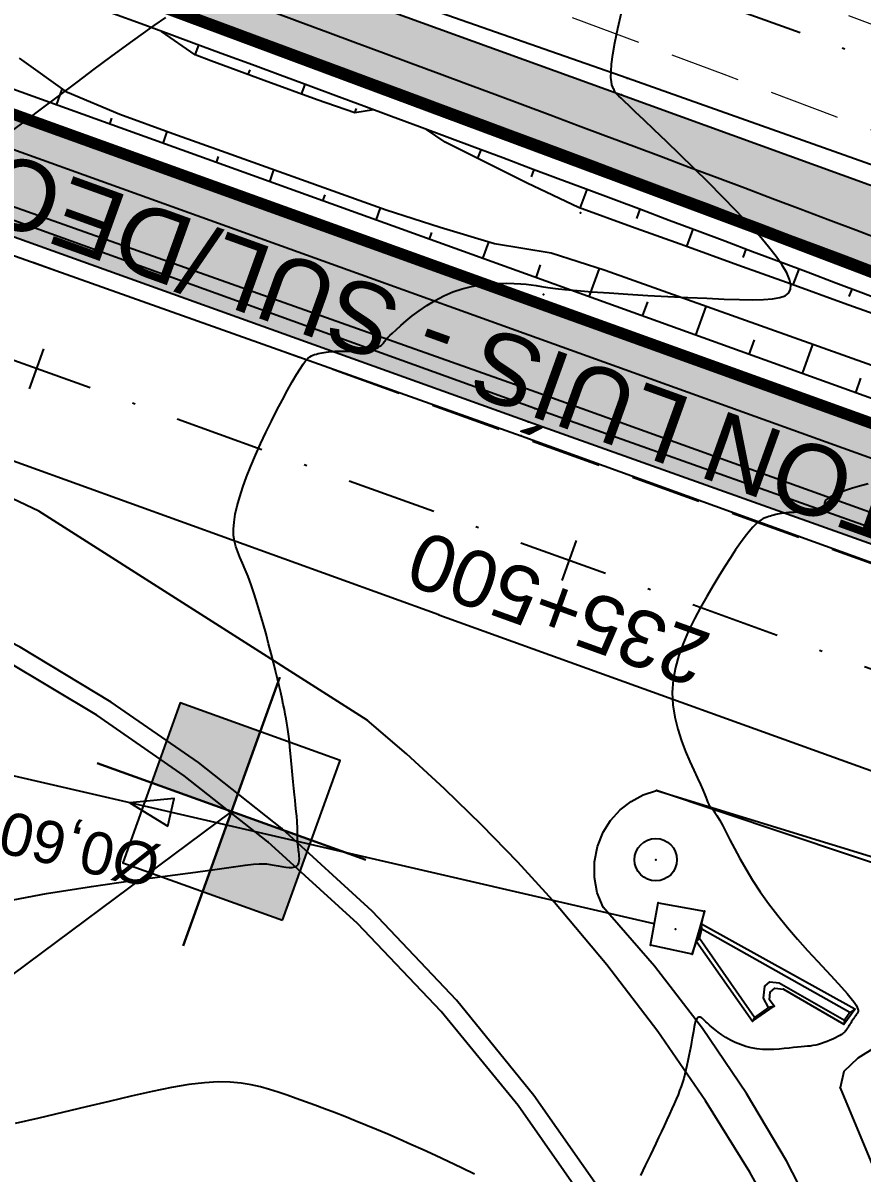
# Model space of a CAD drawing. Header units: metres. Extents: x 820373 to 834957, y 7564678 to 7566875.
# Drawn here: x 821342.23 to 821371.86, y 7564938.42 to 7564979.03 of the extents above; entities that cross this region are included whole.
import ezdxf
from ezdxf.enums import TextEntityAlignment as Align

# ---------------------------------------------------------------- set-up
doc = ezdxf.new("R2010")
doc.units = ezdxf.units.M
for name, pattern in [('XREF_GEO$0$DASHDOT', [25.4, 12.7, -6.35, 0, -6.35]), ('XREF_GEO$0$DASHED2', [0.375, 0.25, -0.125]), ('XREF_GEO$0$DGNStyle3', [83.551646, 59.679747, -23.871899])]:
    doc.linetypes.add(name, pattern=pattern)
for name, color, linetype in [('XREF_GEO$0$F-HZ-ACOSTAMENTO', 73, 'Continuous'), ('XREF_GEO$0$F-HZ-BARREIRA', 107, 'Continuous'), ('XREF_GEO$0$F-HZ-BORDO', 165, 'Continuous'), ('XREF_GEO$0$F-HZ-EIXO', 42, 'XREF_GEO$0$DASHDOT'), ('XREF_GEO$0$F-HZ-ESTACA', 73, 'Continuous'), ('XREF_GEO$0$F-HZ-NOMES', 134, 'Continuous'), ('XREF_GEO$0$F-HZ-OFFSET', 11, 'Continuous'), ('XREF_GEO$0$F-HZ-OFFSET-ATERRO', 42, 'Continuous'), ('XREF_GEO$0$F-HZ-OFFSET-CORTE', 11, 'Continuous'), ('XREF_PAV$0$P-TH01_FXAD_227.95_237.15_C_PAV.TIPO-V', 214, 'Continuous'), ('XREF_PAV$0$P-TH01_FXAD_230.75_240.70_D_PAV.TIPO-V', 214, 'Continuous'), ('XREF_SON$0$P-ST_PROGRAMADA', 176, 'Continuous'), ('XREF_TOP$0$T-HD-VALETA_SARJETA', 132, 'Continuous'), ('XREF_TOP$0$T-HG-PÉ', 23, 'Continuous'), ('XREF_TOP$0$T-HM-COTA', 252, 'Continuous'), ('XREF_TOP$0$T-HM-CURVA_INTERMEDIÁRIA', 252, 'Continuous'), ('XREF_TOP$0$T-HM-CURVA_MESTRA', 23, 'Continuous'), ('XREF_TOP$0$T-IU-CAIXA', 23, 'Continuous'), ('XREF_TOP$0$T-IU-TUBO', 23, 'Continuous'), ('XREF_TOP$0$T-OA-DEFENSA', 31, 'Continuous'), ('XREF_TOP$0$T-SI-FAIXA', 23, 'Continuous'), ('XREF_TOP$0$T-SI-PLACA', 252, 'Continuous'), ('XREF_TOP$0$T-SV-RUA_PAVIMENTADA', 23, 'Continuous')]:
    doc.layers.add(name, color=color, linetype=linetype)
doc.layers.add('XREF_GEO$0$F-HZ-ARRED-VALETA', color=11, linetype='Continuous', lineweight=0)
doc.layers.add('XREF_GEO$0$F-HZ-FAIXA', color=11, linetype='XREF_GEO$0$DGNStyle3', lineweight=0)
doc.styles.add('XREF_GEO$0$ARIAL', font='arial.ttf')
doc.styles.add('XREF_SON$0$ARIAL-1', font='arial.ttf')
doc.styles.add('XREF_TOP$0$ROMANS', font='arial.ttf', dxfattribs={"height": 1.5})

# ---------------------------------------------------------------- blocks, each defined once
blk = doc.blocks.new('XREF_TOP$0$PONTO')
at = {"layer": 'XREF_TOP$0$T-HM-COTA'}
blk.add_point((0, 0), dxfattribs=at)
blk = doc.blocks.new('XREF_TOP$0$PLACA 01')
blk.add_circle((0, 0), 0.75)
at = {"style": 'XREF_TOP$0$ROMANS'}
blk.add_attdef('PL', text='', height=1.5, dxfattribs=at).set_placement((1.5, 0), align=Align.MIDDLE_LEFT)
blk = doc.blocks.new('XREF_TOP$0$TUBULAÇÃO')
blk.add_lwpolyline([(-0.5, 0), (0.5, 0), (0, 1.5)], close=True)
at = {"style": 'XREF_TOP$0$ROMANS'}
blk.add_attdef('T', text='', height=1.5, rotation=90, dxfattribs=at).set_placement((-2, 0), align=Align.MIDDLE_LEFT)
blk = doc.blocks.new('XREF_TOP')
at = {"layer": 'XREF_TOP$0$T-OA-DEFENSA', "transparency": 33554610}
h = blk.add_hatch(dxfattribs=at)
h.set_pattern_fill('AR-CONC', color=256, scale=0.25)
h.set_pattern_definition([(50, (0, 0), (1.7931504565, -0.15688033746), [0.1875, -2.0625]), (355, (0, 0), (-0.34687833403, 1.88048033425), [0.15, -1.65]), (100.45144446, (0.1494, -0.013), (1.4462721168, 1.72359997742), [0.15935048, -1.75285528]), (46.1842, (0, 0.5), (2.6681033267, -0.413798202), [0.28125, -3.09375]), (96.63563549, (0.2223, 0.4655), (2.3366548642, 2.4352965019), [0.239025855, -2.6292844]), (351.18416399, (0, 0.5), (2.3366548626, 2.4352965007), [0.225, -2.4750000025]), (21, (0.25, 0.375), (1.4922676303, -1.00654722666), [0.1875, -2.0625]), (326, (0.25, 0.375), (0.6082883298, 1.8128751126), [0.15, -1.65]), (71.45144474, (0.3744, 0.2911), (2.10055594182, 0.806327882), [0.159350475, -1.75285528]), (37.5, (0, 0), (0.030399638293, 0.83223463458), [0, -1.63, 0, -1.675, 0, -1.65625]), (7.5, (0, 0), (0.65767384361, 0.98602927971), [0, -0.955, 0, -1.5925, 0, -0.63125]), (327.5, (-0.5575, 0), (1.33455609043, -0.056387179336), [0, -0.625, 0, -1.95, 0, -2.5875]), (317.5, (-0.8075, 0), (1.45796542336, 0.25026245583), [0, -0.8125, 0, -1.295, 0, -1.8375])])
h.paths.add_polyline_path([(821172.574, 7565033.444), (821172.429, 7565033.04), (821190.536, 7565026.586), (821208.404, 7565020.208), (821226.574, 7565013.634), (821246.931, 7565006.231), (821265.304, 7564999.639), (821282.189, 7564993.678), (821304.076, 7564985.676), (821321.881, 7564979.311), (821341.651, 7564972.154), (821360.312, 7564965.422), (821378.22, 7564959.057), (821396.629, 7564952.39), (821418.184, 7564944.679), (821437.102, 7564937.89), (821455.234, 7564931.345), (821474.165, 7564924.527), (821491.7, 7564918.232), (821509.747, 7564911.684), (821528.163, 7564905.101), (821548.58, 7564897.727), (821566.649, 7564891.261), (821584.234, 7564884.946), (821607.538, 7564876.54), (821625.681, 7564869.957), (821643.393, 7564863.626), (821662.119, 7564856.809), (821680.072, 7564850.545), (821701.679, 7564842.692), (821720.022, 7564836.174), (821738.15, 7564829.562), (821756.034, 7564823.201), (821773.408, 7564816.895), (821796.267, 7564808.374), (821809.665, 7564803.38), (821809.93, 7564803.685), (821795.731, 7564808.991), (821773.86, 7564817.146), (821755.213, 7564823.876), (821737.897, 7564830.132), (821718.44, 7564837.056), (821701.072, 7564843.311), (821678.007, 7564851.629), (821661.079, 7564857.674), (821641.585, 7564864.709), (821624.397, 7564870.958), (821606.792, 7564877.336), (821584.88, 7564885.176), (821565.558, 7564892.111), (821548.772, 7564898.134), (821529.124, 7564905.299), (821509.708, 7564912.285), (821489.689, 7564919.488), (821471.871, 7564925.977), (821453.576, 7564932.462), (821436.443, 7564938.613), (821417.687, 7564945.326), (821394.707, 7564953.597), (821377.621, 7564959.792), (821359.587, 7564966.28), (821340.149, 7564973.165), (821322.365, 7564979.56), (821301.966, 7564986.976), (821282.242, 7564994.094), (821263.992, 7565000.725), (821245.445, 7565007.414), (821226.056, 7565014.586), (821208.678, 7565020.567), (821189.899, 7565027.261)])
at = {"layer": 'XREF_TOP$0$T-HD-VALETA_SARJETA'}
for points in [[(821366.017, 7564946.589, 825.664), (821366.121, 7564946.702, 825.423), (821366.208, 7564947.024, 825.415), (821366.2, 7564947.205, 825.578)], [(821368.759, 7564944.305, 825.796), (821368.56, 7564944.261, 825.679), (821368.066, 7564943.912, 825.654), (821367.995, 7564943.782, 825.871)], [(821371.61, 7564944.204, 825.975), (821371.433, 7564944.089, 825.746), (821371.251, 7564943.81, 825.744), (821371.219, 7564943.668, 825.966)]]:
    blk.add_polyline3d(points, close=True, dxfattribs=at)
for points in [[(821371.61, 7564944.204, 825.975), (821366.2, 7564947.205, 825.578)], [(821371.433, 7564944.089, 825.746), (821366.208, 7564947.024, 825.415)], [(821366.017, 7564946.589, 825.664), (821367.995, 7564943.782, 825.871)], [(821368.066, 7564943.912, 825.654), (821366.121, 7564946.702, 825.423)], [(821368.56, 7564944.261, 825.679), (821368.379, 7564944.59, 825.633), (821368.432, 7564945.011, 825.586), (821368.605, 7564945.171, 825.599), (821368.939, 7564945.127, 825.611), (821371.251, 7564943.81, 825.744)], [(821368.759, 7564944.305, 825.796), (821368.594, 7564944.536, 825.803), (821368.621, 7564944.8, 825.809), (821368.782, 7564944.947, 825.822), (821369.091, 7564944.903, 825.834), (821371.219, 7564943.668, 825.966)]]:
    blk.add_polyline3d(points, dxfattribs=at)
at = {"layer": 'XREF_TOP$0$T-HG-PÉ'}
blk.add_polyline3d([(821426.467, 7564922.875, 829.797), (821408.03, 7564928.54, 828.483), (821389.84, 7564937.083, 827.458), (821385.714, 7564938.139, 827.227), (821383.719, 7564938.065, 827.111), (821381.679, 7564938.393, 826.996), (821373.073, 7564942.823, 826.26), (821372.342, 7564942.86, 826.215), (821371.716, 7564942.477, 826.171), (821371.223, 7564942.004, 826.127), (821371.096, 7564941.42, 826.082), (821373.617, 7564935.374, 826.355), (821375.086, 7564928.769, 826.451), (821377.181, 7564920.105, 827.012), (821377.015, 7564916.325, 827.09), (821375.972, 7564912.611, 827.168), (821373.475, 7564905.16, 827.597)], dxfattribs=at)
at = {"layer": 'XREF_TOP$0$T-HM-CURVA_INTERMEDIÁRIA', "flags": 128}
for points in [[(821372.078, 7564962.754), (821371.781, 7564962.675), (821371.53, 7564962.602), (821371.32, 7564962.533), (821371.146, 7564962.471), (821371.004, 7564962.413), (821370.887, 7564962.362), (821370.793, 7564962.317), (821370.717, 7564962.276), (821370.658, 7564962.24), (821370.614, 7564962.207), (821370.582, 7564962.176), (821370.561, 7564962.146), (821370.548, 7564962.115), (821370.541, 7564962.083), (821370.538, 7564962.049), (821370.536, 7564962.014), (821370.535, 7564961.979), (821370.531, 7564961.943), (821370.523, 7564961.909), (821370.51, 7564961.878), (821370.488, 7564961.849), (821370.456, 7564961.825), (821370.413, 7564961.805), (821370.359, 7564961.79), (821370.295, 7564961.778), (821370.223, 7564961.77), (821370.143, 7564961.764), (821370.057, 7564961.761), (821369.966, 7564961.758), (821369.87, 7564961.757), (821369.772, 7564961.756), (821369.672, 7564961.754), (821369.571, 7564961.753), (821369.471, 7564961.75), (821369.373, 7564961.746), (821369.278, 7564961.741), (821369.187, 7564961.734), (821369.101, 7564961.725), (821369.022, 7564961.714), (821368.949, 7564961.7), (821368.88, 7564961.685), (821368.816, 7564961.669), (821368.753, 7564961.651), (821368.693, 7564961.633), (821368.633, 7564961.616), (821368.574, 7564961.598), (821368.512, 7564961.581), (821368.448, 7564961.559), (821368.378, 7564961.529), (821368.3, 7564961.485), (821368.214, 7564961.422), (821368.116, 7564961.336), (821368.004, 7564961.222), (821367.877, 7564961.075), (821367.733, 7564960.891), (821367.574, 7564960.672), (821367.4, 7564960.421), (821367.214, 7564960.14), (821367.018, 7564959.832), (821366.812, 7564959.5), (821366.6, 7564959.147), (821366.382, 7564958.774), (821366.161, 7564958.385), (821365.945, 7564957.983), (821365.74, 7564957.568), (821365.554, 7564957.144), (821365.395, 7564956.711), (821365.271, 7564956.274), (821365.189, 7564955.832), (821365.157, 7564955.389), (821365.179, 7564954.948), (821365.249, 7564954.513), (821365.354, 7564954.09), (821365.485, 7564953.685), (821365.632, 7564953.305), (821365.782, 7564952.954), (821365.927, 7564952.639), (821366.055, 7564952.366), (821366.158, 7564952.139), (821366.238, 7564951.954), (821366.299, 7564951.805), (821366.344, 7564951.688), (821366.378, 7564951.598), (821366.405, 7564951.528), (821366.428, 7564951.474), (821366.451, 7564951.43), (821366.479, 7564951.392), (821366.513, 7564951.351), (821366.554, 7564951.302), (821366.605, 7564951.238), (821366.667, 7564951.153), (821366.742, 7564951.04), (821366.831, 7564950.892), (821366.936, 7564950.702), (821367.059, 7564950.467), (821367.201, 7564950.188), (821367.365, 7564949.873), (821367.551, 7564949.526), (821367.762, 7564949.153), (821368, 7564948.759), (821368.265, 7564948.349), (821368.56, 7564947.93), (821368.885, 7564947.506), (821369.231, 7564947.084), (821369.587, 7564946.671), (821369.942, 7564946.274), (821370.286, 7564945.9), (821370.607, 7564945.554), (821370.896, 7564945.245), (821371.141, 7564944.978), (821371.335, 7564944.758), (821371.481, 7564944.583), (821371.585, 7564944.445), (821371.656, 7564944.341), (821371.698, 7564944.264), (821371.72, 7564944.208), (821371.727, 7564944.17), (821371.727, 7564944.142), (821371.724, 7564944.12), (821371.72, 7564944.102), (821371.713, 7564944.087), (821371.705, 7564944.071), (821371.694, 7564944.055), (821371.68, 7564944.036), (821371.663, 7564944.013), (821371.642, 7564943.984), (821371.617, 7564943.947), (821371.589, 7564943.905), (821371.559, 7564943.859), (821371.528, 7564943.81), (821371.497, 7564943.761), (821371.466, 7564943.713), (821371.438, 7564943.668), (821371.412, 7564943.628), (821371.39, 7564943.594), (821371.371, 7564943.566), (821371.355, 7564943.542), (821371.341, 7564943.522), (821371.329, 7564943.505), (821371.318, 7564943.489), (821371.308, 7564943.475), (821371.299, 7564943.46), (821371.289, 7564943.444), (821371.277, 7564943.427), (821371.262, 7564943.408), (821371.242, 7564943.387), (821371.215, 7564943.363), (821371.179, 7564943.336), (821371.134, 7564943.305), (821371.076, 7564943.271), (821371.006, 7564943.232), (821370.925, 7564943.191), (821370.834, 7564943.148), (821370.737, 7564943.105), (821370.635, 7564943.063), (821370.532, 7564943.023), (821370.428, 7564942.988), (821370.326, 7564942.958), (821370.228, 7564942.934), (821370.132, 7564942.915), (821370.035, 7564942.901), (821369.934, 7564942.89), (821369.828, 7564942.88), (821369.712, 7564942.87), (821369.586, 7564942.858), (821369.445, 7564942.845), (821369.288, 7564942.828), (821369.118, 7564942.81), (821368.936, 7564942.794), (821368.745, 7564942.782), (821368.549, 7564942.777), (821368.349, 7564942.782), (821368.148, 7564942.8), (821367.95, 7564942.833), (821367.756, 7564942.884), (821367.568, 7564942.95), (821367.388, 7564943.027), (821367.218, 7564943.113), (821367.058, 7564943.204), (821366.912, 7564943.298), (821366.779, 7564943.391), (821366.662, 7564943.48), (821366.561, 7564943.561), (821366.476, 7564943.636), (821366.405, 7564943.702), (821366.345, 7564943.76), (821366.294, 7564943.81), (821366.252, 7564943.85), (821366.216, 7564943.882), (821366.183, 7564943.905), (821366.153, 7564943.918), (821366.125, 7564943.922), (821366.1, 7564943.918), (821366.076, 7564943.908), (821366.054, 7564943.891), (821366.035, 7564943.869), (821366.017, 7564943.842), (821366.001, 7564943.812), (821365.988, 7564943.778), (821365.975, 7564943.74), (821365.963, 7564943.695), (821365.951, 7564943.641), (821365.938, 7564943.577), (821365.924, 7564943.5), (821365.908, 7564943.408), (821365.889, 7564943.3), (821365.867, 7564943.173), (821365.841, 7564943.032), (821365.813, 7564942.878), (821365.783, 7564942.717), (821365.751, 7564942.55), (821365.716, 7564942.382), (821365.68, 7564942.217), (821365.643, 7564942.057), (821365.605, 7564941.904), (821365.565, 7564941.759), (821365.522, 7564941.616), (821365.475, 7564941.475), (821365.423, 7564941.331), (821365.366, 7564941.182), (821365.302, 7564941.026), (821365.231, 7564940.859), (821365.152, 7564940.68), (821365.065, 7564940.49), (821364.973, 7564940.292), (821364.877, 7564940.087), (821364.778, 7564939.879), (821364.679, 7564939.67), (821364.58, 7564939.462), (821364.482, 7564939.258), (821364.388, 7564939.059), (821364.298, 7564938.867), (821364.21, 7564938.681), (821364.125, 7564938.501), (821364.043, 7564938.328)], [(821358.18, 7564938.379), (821357.712, 7564938.603), (821357.25, 7564938.822), (821356.799, 7564939.032), (821356.36, 7564939.233), (821355.933, 7564939.424), (821355.518, 7564939.608), (821355.113, 7564939.783), (821354.719, 7564939.95), (821354.334, 7564940.11), (821353.958, 7564940.263), (821353.592, 7564940.409), (821353.233, 7564940.549), (821352.883, 7564940.683), (821352.54, 7564940.81), (821352.205, 7564940.932), (821351.877, 7564941.048), (821351.556, 7564941.16), (821351.241, 7564941.266), (821350.931, 7564941.366), (821350.617, 7564941.457), (821350.289, 7564941.534), (821349.938, 7564941.591), (821349.552, 7564941.626), (821349.121, 7564941.632), (821348.637, 7564941.605), (821348.088, 7564941.541), (821347.469, 7564941.437), (821346.786, 7564941.298), (821346.049, 7564941.132), (821345.271, 7564940.946), (821344.461, 7564940.75), (821343.63, 7564940.549), (821342.789, 7564940.351), (821341.948, 7564940.165)], [(821341.826, 7564975.212), (821342.354, 7564975.604), (821342.925, 7564976.033), (821343.525, 7564976.485), (821344.137, 7564976.946), (821344.746, 7564977.403), (821345.337, 7564977.843), (821345.894, 7564978.252), (821346.404, 7564978.618), (821346.864, 7564978.944), (821347.274, 7564979.233)]]:
    blk.add_lwpolyline(points, dxfattribs=at)
at = {"layer": 'XREF_TOP$0$T-HM-CURVA_MESTRA', "flags": 128}
blk.add_lwpolyline([(821341.381, 7564947.974), (821343.064, 7564948.283), (821344.653, 7564948.538), (821346.094, 7564948.745), (821347.33, 7564948.912), (821348.321, 7564949.046), (821349.086, 7564949.151), (821349.659, 7564949.23), (821350.074, 7564949.285), (821350.365, 7564949.32), (821350.565, 7564949.338), (821350.71, 7564949.34), (821350.833, 7564949.331), (821350.962, 7564949.312), (821351.098, 7564949.288), (821351.238, 7564949.263), (821351.376, 7564949.238), (821351.509, 7564949.219), (821351.631, 7564949.208), (821351.739, 7564949.21), (821351.829, 7564949.227), (821351.896, 7564949.262), (821351.943, 7564949.313), (821351.972, 7564949.375), (821351.988, 7564949.446), (821351.993, 7564949.522), (821351.989, 7564949.6), (821351.981, 7564949.675), (821351.971, 7564949.745), (821351.963, 7564949.806), (821351.955, 7564949.86), (821351.948, 7564949.91), (821351.943, 7564949.958), (821351.939, 7564950.006), (821351.935, 7564950.056), (821351.932, 7564950.112), (821351.93, 7564950.174), (821351.928, 7564950.246), (821351.926, 7564950.325), (821351.925, 7564950.408), (821351.924, 7564950.495), (821351.922, 7564950.582), (821351.92, 7564950.668), (821351.918, 7564950.749), (821351.914, 7564950.824), (821351.91, 7564950.892), (821351.904, 7564950.957), (821351.898, 7564951.024), (821351.889, 7564951.099), (821351.879, 7564951.186), (821351.867, 7564951.293), (821351.853, 7564951.422), (821351.837, 7564951.582), (821351.818, 7564951.773), (821351.797, 7564951.992), (821351.775, 7564952.23), (821351.752, 7564952.48), (821351.728, 7564952.736), (821351.705, 7564952.988), (821351.681, 7564953.23), (821351.659, 7564953.454), (821351.638, 7564953.655), (821351.617, 7564953.835), (821351.596, 7564954.001), (821351.574, 7564954.157), (821351.551, 7564954.308), (821351.525, 7564954.46), (821351.495, 7564954.617), (821351.462, 7564954.785), (821351.424, 7564954.968), (821351.38, 7564955.167), (821351.331, 7564955.384), (821351.277, 7564955.62), (821351.216, 7564955.875), (821351.149, 7564956.149), (821351.075, 7564956.445), (821350.994, 7564956.763), (821350.906, 7564957.102), (821350.813, 7564957.457), (821350.714, 7564957.819), (821350.611, 7564958.181), (821350.506, 7564958.536), (821350.399, 7564958.876), (821350.292, 7564959.194), (821350.186, 7564959.482), (821350.082, 7564959.735), (821349.983, 7564959.96), (821349.893, 7564960.163), (821349.813, 7564960.354), (821349.747, 7564960.54), (821349.698, 7564960.73), (821349.669, 7564960.932), (821349.663, 7564961.155), (821349.683, 7564961.404), (821349.727, 7564961.68), (821349.795, 7564961.979), (821349.884, 7564962.302), (821349.994, 7564962.644), (821350.124, 7564963.004), (821350.272, 7564963.38), (821350.436, 7564963.769), (821350.616, 7564964.169), (821350.806, 7564964.573), (821351.002, 7564964.972), (821351.198, 7564965.358), (821351.39, 7564965.724), (821351.572, 7564966.061), (821351.741, 7564966.361), (821351.891, 7564966.617), (821352.017, 7564966.822), (821352.124, 7564966.98), (821352.213, 7564967.099), (821352.289, 7564967.184), (821352.355, 7564967.243), (821352.415, 7564967.282), (821352.472, 7564967.307), (821352.53, 7564967.325), (821352.591, 7564967.342), (821352.656, 7564967.358), (821352.724, 7564967.373), (821352.795, 7564967.388), (821352.868, 7564967.4), (821352.943, 7564967.412), (821353.018, 7564967.422), (821353.094, 7564967.429), (821353.17, 7564967.435), (821353.247, 7564967.439), (821353.325, 7564967.441), (821353.405, 7564967.443), (821353.488, 7564967.443), (821353.575, 7564967.443), (821353.666, 7564967.443), (821353.763, 7564967.442), (821353.865, 7564967.443), (821353.971, 7564967.444), (821354.079, 7564967.447), (821354.188, 7564967.451), (821354.294, 7564967.459), (821354.396, 7564967.47), (821354.491, 7564967.484), (821354.579, 7564967.503), (821354.657, 7564967.526), (821354.725, 7564967.553), (821354.785, 7564967.583), (821354.836, 7564967.615), (821354.879, 7564967.647), (821354.916, 7564967.68), (821354.946, 7564967.711), (821354.97, 7564967.74), (821354.99, 7564967.767), (821355.009, 7564967.794), (821355.034, 7564967.827), (821355.069, 7564967.868), (821355.119, 7564967.922), (821355.189, 7564967.993), (821355.284, 7564968.084), (821355.409, 7564968.201), (821355.569, 7564968.344), (821355.76, 7564968.509), (821355.98, 7564968.688), (821356.227, 7564968.873), (821356.496, 7564969.058), (821356.785, 7564969.234), (821357.09, 7564969.395), (821357.409, 7564969.533), (821357.737, 7564969.642), (821358.07, 7564969.723), (821358.4, 7564969.781), (821358.723, 7564969.818), (821359.031, 7564969.838), (821359.32, 7564969.843), (821359.582, 7564969.838), (821359.811, 7564969.824), (821360.006, 7564969.806), (821360.181, 7564969.784), (821360.353, 7564969.758), (821360.54, 7564969.729), (821360.761, 7564969.696), (821361.032, 7564969.661), (821361.372, 7564969.623), (821361.799, 7564969.583), (821362.324, 7564969.541), (821362.931, 7564969.498), (821363.596, 7564969.456), (821364.297, 7564969.414), (821365.01, 7564969.376), (821365.714, 7564969.34), (821366.384, 7564969.31), (821366.998, 7564969.285), (821367.537, 7564969.268), (821368, 7564969.26), (821368.389, 7564969.267), (821368.708, 7564969.29), (821368.96, 7564969.334), (821369.147, 7564969.402), (821369.273, 7564969.497), (821369.34, 7564969.623), (821369.351, 7564969.783), (821369.307, 7564969.979), (821369.206, 7564970.21), (821369.049, 7564970.478), (821368.836, 7564970.784), (821368.566, 7564971.129), (821368.239, 7564971.514), (821367.856, 7564971.939), (821367.417, 7564972.404), (821366.939, 7564972.895), (821366.436, 7564973.4), (821365.927, 7564973.903), (821365.428, 7564974.389), (821364.956, 7564974.845), (821364.528, 7564975.256), (821364.16, 7564975.608), (821363.865, 7564975.889), (821363.639, 7564976.105), (821363.47, 7564976.266), (821363.352, 7564976.379), (821363.273, 7564976.454), (821363.225, 7564976.5), (821363.199, 7564976.525), (821363.185, 7564976.539), (821363.174, 7564976.549), (821363.167, 7564976.557), (821363.161, 7564976.563), (821363.157, 7564976.567), (821363.155, 7564976.57), (821363.153, 7564976.573), (821363.152, 7564976.574), (821363.152, 7564976.575), (821363.151, 7564976.577), (821363.149, 7564976.58), (821363.147, 7564976.585), (821363.141, 7564976.596), (821363.133, 7564976.612), (821363.122, 7564976.636), (821363.106, 7564976.669), (821363.085, 7564976.712), (821363.059, 7564976.769), (821363.033, 7564976.848), (821363.01, 7564976.959), (821362.997, 7564977.111), (821362.998, 7564977.315), (821363.019, 7564977.58), (821363.063, 7564977.916), (821363.137, 7564978.334), (821363.242, 7564978.836), (821363.374, 7564979.406)], dxfattribs=at)
at = {"layer": 'XREF_TOP$0$T-IU-CAIXA'}
blk.add_polyline3d([(821365.862, 7564946.149, 825.907), (821364.398, 7564946.465, 825.948), (821364.659, 7564947.962, 825.94), (821366.295, 7564947.66, 825.843)], close=True, dxfattribs=at)
for points in [[(821366.2, 7564947.205, 825.578), (821366.295, 7564947.66, 825.843)], [(821365.862, 7564946.149, 825.907), (821366.017, 7564946.589, 825.664)]]:
    blk.add_polyline3d(points, dxfattribs=at)
at = {"layer": 'XREF_TOP$0$T-IU-TUBO', "elevation": 825.944}
blk.add_lwpolyline([(821364.528, 7564947.213), (821330.395, 7564955.098)], dxfattribs=at)
at = {"layer": 'XREF_TOP$0$T-OA-DEFENSA', "ltscale": 22}
for points in [[(821172.574, 7565033.444, 814.515), (821189.899, 7565027.261, 814.889), (821208.678, 7565020.567, 815.783), (821226.056, 7565014.586, 816.584), (821245.445, 7565007.414, 817.889), (821263.992, 7565000.725, 819.115), (821282.242, 7564994.094, 820.143), (821301.966, 7564986.976, 821.385), (821322.365, 7564979.56, 822.851), (821340.149, 7564973.165, 824.098), (821359.587, 7564966.28, 825.276), (821377.621, 7564959.792, 826.455), (821394.707, 7564953.597, 827.569), (821417.687, 7564945.326, 829.026), (821436.443, 7564938.613, 830.305), (821453.576, 7564932.462, 831.362), (821471.871, 7564925.977, 832.557), (821489.689, 7564919.488, 833.721), (821509.708, 7564912.285, 834.968), (821529.124, 7564905.299, 836.286), (821548.772, 7564898.134, 837.308), (821565.558, 7564892.111, 838.292), (821584.88, 7564885.176, 839.396)], [(821607.538, 7564876.54, 840.619), (821584.234, 7564884.946, 839.373), (821566.649, 7564891.261, 838.352), (821548.58, 7564897.727, 837.289), (821528.163, 7564905.101, 836.226), (821509.747, 7564911.684, 835.021), (821491.7, 7564918.232, 833.872), (821474.165, 7564924.527, 832.691), (821455.234, 7564931.345, 831.509), (821437.102, 7564937.89, 830.37), (821418.184, 7564944.679, 829.124), (821396.629, 7564952.39, 827.729), (821378.22, 7564959.057, 826.484), (821360.312, 7564965.422, 825.349), (821341.651, 7564972.154, 824.191), (821321.881, 7564979.311, 822.901), (821304.076, 7564985.676, 821.656), (821282.189, 7564993.678, 820.209), (821265.304, 7564999.639, 819.077), (821246.931, 7565006.231, 817.844), (821226.574, 7565013.634, 816.56), (821208.404, 7565020.208, 815.655), (821190.536, 7565026.586, 814.953), (821172.429, 7565033.04, 814.416)]]:
    blk.add_polyline3d(points, dxfattribs=at)
at = {"layer": 'XREF_TOP$0$T-SI-FAIXA'}
for points in [[(821588.019, 7564896.526, 838.829), (821569.973, 7564902.998, 837.81), (821552.072, 7564909.415, 836.856), (821533.519, 7564916.088, 836.128), (821514.437, 7564922.827, 834.984), (821493.554, 7564930.411, 833.636), (821476.544, 7564936.524, 832.57), (821457.645, 7564943.304, 831.308), (821439.852, 7564949.719, 830.132), (821421.792, 7564956.182, 828.846), (821399.626, 7564964.153, 827.379), (821382.18, 7564970.476, 826.183), (821363.572, 7564977.084, 825.051), (821344.531, 7564983.752, 823.836), (821326.167, 7564990.459, 822.72), (821304.706, 7564998.109, 821.315), (821286.99, 7565004.676, 820.186), (821267.732, 7565011.534, 819.001), (821249.958, 7565018.027, 817.898), (821229.973, 7565025.225, 816.617), (821211.943, 7565031.704, 815.938), (821193.611, 7565038.35, 815.12), (821176.559, 7565044.518, 814.944)], [(821172.022, 7565031.911, 814.53), (821190.125, 7565025.402, 815.088), (821207.794, 7565019.106, 815.798), (821226.115, 7565012.596, 816.722), (821246.427, 7565005.202, 817.992), (821264.988, 7564998.495, 819.194), (821281.359, 7564992.906, 820.284), (821299.196, 7564986.461, 821.453), (821321.688, 7564978.353, 823.022), (821341.431, 7564970.981, 824.336), (821359.829, 7564964.457, 825.476), (821377.965, 7564957.897, 826.63), (821396.162, 7564951.372, 827.868), (821417.705, 7564943.599, 829.258), (821436.631, 7564936.789, 830.498), (821454.933, 7564930.177, 831.64), (821473.796, 7564923.399, 832.834), (821491.178, 7564917.152, 833.982), (821509.224, 7564910.571, 835.169), (821527.683, 7564903.953, 836.376), (821548.369, 7564896.564, 837.45), (821566.224, 7564890.124, 838.497), (821583.895, 7564883.794, 839.535)], [(821356.915, 7564958.134, 825.499), (821336.833, 7564965.379, 824.168), (821330.149, 7564967.79, 823.691), (821320.046, 7564971.402, 823.002), (821301.179, 7564978.202, 821.745), (821271.654, 7564988.509, 819.827)], [(821354.383, 7564954.415, 825.218), (821342.785, 7564961.79, 824.455), (821330.149, 7564967.79, 823.691)], [(821364.962, 7564933.879, 826.194), (821362.754, 7564937.604, 825.946), (821360.275, 7564941.156, 825.698), (821357.541, 7564944.515, 825.45), (821354.566, 7564947.662, 825.203), (821351.366, 7564950.581, 824.957), (821348.427, 7564952.911, 824.744), (821345.344, 7564955.048, 824.531), (821342.131, 7564956.983, 824.319), (821338.8, 7564958.709, 824.107), (821335.366, 7564960.217, 823.895)], [(821356.915, 7564958.134, 825.499), (821375.34, 7564951.489, 826.709), (821393.343, 7564945.028, 827.87), (821412.07, 7564938.276, 829.085), (821430.98, 7564931.49, 830.329), (821450.81, 7564924.288, 831.604), (821468.733, 7564917.895, 832.716), (821487.449, 7564911.171, 833.86), (821506.107, 7564904.41, 835.025), (821515.256, 7564901.15, 835.656), (821526.839, 7564896.925, 836.452), (821545.772, 7564890.155, 837.441), (821564.697, 7564883.325, 838.623), (821581.073, 7564877.3, 839.573)], [(821369.337, 7564935.857, 826.373), (821367.898, 7564938.449, 826.215), (821366.336, 7564940.969, 826.061), (821364.653, 7564943.411, 825.911), (821362.854, 7564945.768, 825.766), (821360.942, 7564948.037, 825.625), (821359.708, 7564949.389, 825.54), (821358.434, 7564950.704, 825.457), (821357.121, 7564951.981, 825.376), (821355.77, 7564953.219, 825.296), (821354.383, 7564954.415, 825.218)]]:
    blk.add_polyline3d(points, dxfattribs=at)
at = {"layer": 'XREF_TOP$0$T-SV-RUA_PAVIMENTADA', "ltscale": 22}
for points in [[(821176.302, 7565043.804, 814.742), (821193.345, 7565037.622, 815.117), (821211.612, 7565030.985, 815.928), (821229.565, 7565024.458, 816.758), (821249.496, 7565017.326, 817.65), (821267.645, 7565010.838, 818.978), (821286.787, 7565003.9, 820.107), (821304.889, 7564997.423, 821.311), (821326.014, 7564989.913, 822.696), (821344.074, 7564983.486, 823.774), (821363.37, 7564976.497, 825.014), (821381.915, 7564969.772, 826.16), (821399.271, 7564963.439, 827.344), (821421.515, 7564955.504, 828.798), (821439.579, 7564948.954, 830.064), (821457.399, 7564942.494, 831.285), (821476.254, 7564935.716, 832.534), (821493.198, 7564929.568, 833.58), (821514.215, 7564922.227, 834.947), (821533.171, 7564915.36, 836.095), (821551.728, 7564908.684, 836.818), (821569.565, 7564902.095, 837.73), (821587.764, 7564895.811, 838.818)], [(821366.198, 7564909.404, 826.952), (821366.801, 7564911.766, 826.884), (821367.235, 7564914.165, 826.814), (821367.499, 7564916.588, 826.742), (821367.59, 7564919.024, 826.668), (821367.509, 7564921.459, 826.591), (821367.243, 7564923.966, 826.509), (821366.795, 7564926.447, 826.425), (821366.167, 7564928.887, 826.338), (821365.361, 7564931.275, 826.249), (821364.383, 7564933.598, 826.157), (821362.183, 7564937.282, 825.902), (821359.719, 7564940.794, 825.65), (821357.003, 7564944.116, 825.4), (821354.049, 7564947.229, 825.152), (821350.874, 7564950.118, 824.907), (821347.927, 7564952.449, 824.694), (821344.835, 7564954.586, 824.483), (821341.611, 7564956.519, 824.274), (821338.27, 7564958.241, 824.067), (821334.824, 7564959.744, 823.861), (821317.902, 7564966.369, 822.812), (821301.475, 7564972.543, 821.675)], [(821370.465, 7564936.375, 826.412), (821369.195, 7564938.843, 826.289), (821367.782, 7564941.227, 826.159), (821366.228, 7564943.521, 826.021), (821364.538, 7564945.716, 825.876), (821362.718, 7564947.804, 825.723), (821362.514, 7564948.315, 825.714), (821362.411, 7564948.855, 825.71), (821362.412, 7564949.405, 825.712), (821362.517, 7564949.944, 825.719), (821362.72, 7564950.453, 825.732), (821362.986, 7564950.871, 825.749), (821363.317, 7564951.238, 825.771), (821363.706, 7564951.542, 825.798), (821364.14, 7564951.775, 825.829), (821364.608, 7564951.931, 825.863), (821373.993, 7564949.037, 826.579), (821392.356, 7564942.455, 827.841), (821410.741, 7564935.816, 828.89)]]:
    blk.add_polyline3d(points, dxfattribs=at)
at = {"layer": 'XREF_TOP$0$T-SV-RUA_PAVIMENTADA'}
for points in [[(821548.419, 7564897.121, 837.385), (821527.888, 7564904.466, 836.345), (821509.413, 7564911.252, 835.134), (821491.507, 7564917.585, 833.972), (821473.844, 7564924.014, 832.784), (821455.163, 7564930.752, 831.616), (821436.76, 7564937.36, 830.464), (821417.96, 7564944.158, 829.231), (821396.312, 7564951.937, 827.809), (821378.207, 7564958.482, 826.586), (821360.072, 7564964.943, 825.428), (821341.62, 7564971.579, 824.296), (821321.835, 7564978.694, 823.004), (821303.869, 7564985.205, 821.708), (821299.349, 7564986.846, 821.408), (821281.479, 7564993.333, 820.221), (821265.181, 7564999.142, 819.173)], [(821448.484, 7564921.437, 831.321), (821429.595, 7564928.036, 830.061), (821410.389, 7564934.638, 828.767), (821373.712, 7564948.882, 826.446), (821364.608, 7564951.931, 825.863)]]:
    blk.add_polyline3d(points, dxfattribs=at)
at = {"layer": 'XREF_TOP$0$T-HM-COTA', "rotation": 160.3219444444443}
for p in [(821363.572, 7564977.084, 825.051), (821363.37, 7564976.497, 825.014), (821361.916, 7564972.334, 824.435), (821360.611, 7564969.444, 825.033), (821359.587, 7564966.28, 825.276), (821360.312, 7564965.422, 825.349), (821360.072, 7564964.943, 825.428), (821359.829, 7564964.457, 825.476), (821356.915, 7564958.134, 825.499), (821354.383, 7564954.415, 825.218), (821364.608, 7564951.931, 825.863), (821351.366, 7564950.581, 824.957), (821350.874, 7564950.118, 824.907), (821362.72, 7564950.453, 825.732), (821364.578, 7564949.481, 825.901), (821360.942, 7564948.037, 825.625), (821362.718, 7564947.804, 825.723), (821364.659, 7564947.962, 825.94), (821366.295, 7564947.66, 825.843), (821365.279, 7564947.025, 822.602), (821366.2, 7564947.205, 825.578), (821366.208, 7564947.024, 825.415), (821364.398, 7564946.465, 825.948), (821366.017, 7564946.589, 825.664), (821366.121, 7564946.702, 825.423), (821365.862, 7564946.149, 825.907), (821368.432, 7564945.011, 825.586), (821368.621, 7564944.8, 825.809), (821369.091, 7564944.903, 825.834), (821368.56, 7564944.261, 825.679), (821368.759, 7564944.305, 825.796), (821371.433, 7564944.089, 825.746), (821371.61, 7564944.204, 825.975), (821367.995, 7564943.782, 825.871), (821368.066, 7564943.912, 825.654), (821371.219, 7564943.668, 825.966), (821371.251, 7564943.81, 825.744), (821371.096, 7564941.42, 826.082)]:
    blk.add_blockref('XREF_TOP$0$PONTO', p, dxfattribs=at)
at = {"layer": 'XREF_TOP$0$T-IU-TUBO', "rotation": 76.99364615161437}
blk.add_blockref('XREF_TOP$0$TUBULAÇÃO', (821347.461, 7564951.156, 825.944), dxfattribs=at).add_auto_attribs({'T': 'Ø0,60'})
at = {"layer": 'XREF_TOP$0$T-SI-PLACA', "rotation": 160.3218198399105}
blk.add_blockref('XREF_TOP$0$PLACA 01', (821364.578, 7564949.481, 825.901), dxfattribs=at)
blk = doc.blocks.new('XREF_SON$0$P-ST_PROGRAMADA')
at = {"layer": 'XREF_SON$0$P-ST_PROGRAMADA'}
h = blk.add_hatch(color=256, dxfattribs=at)
h.dxf.hatch_style = 1
h.paths.add_polyline_path([(0, 0), (0, 3), (-3, 3), (-3, 0)])
h = blk.add_hatch(color=256, dxfattribs=at)
h.dxf.hatch_style = 1
h.paths.add_polyline_path([(0, -3), (3, -3), (3, 0), (0, 0)])
at = {"layer": 'XREF_SON$0$P-ST_PROGRAMADA', "lineweight": 30}
for p, q in [((0, 5.041), (0, -5.041)), ((-5.041, 0), (5.041, 0))]:
    blk.add_line(p, q, dxfattribs=at)
at = {"layer": 'XREF_SON$0$P-ST_PROGRAMADA'}
blk.add_lwpolyline([(-3, 3), (-3, -3), (3, -3), (3, 3)], close=True, dxfattribs=at)
blk.add_point((0, 0), dxfattribs=at)
blk.add_point((0, 0), dxfattribs=at)
at = {"layer": 'XREF_SON$0$P-ST_PROGRAMADA', "style": 'XREF_SON$0$ARIAL-1'}
blk.add_attdef('NOME', text='', height=2.5, rotation=0.0003, dxfattribs=at).set_placement((8.449, 8.029), align=Align.BOTTOM_LEFT)
blk = doc.blocks.new('XREF_SON')
at = {"layer": 'XREF_SON$0$P-ST_PROGRAMADA'}
blk.add_lwpolyline([(821349.591, 7564951.183), (821339.777, 7564943.884), (821328.218, 7564948.043)], dxfattribs=at)
at = {"layer": 'XREF_SON$0$P-ST_PROGRAMADA', "rotation": 160.2064746284142}
blk.add_blockref('XREF_SON$0$P-ST_PROGRAMADA', (821349.591, 7564951.183), dxfattribs=at).add_auto_attribs({'NOME': 'ST-054'})
blk = doc.blocks.new('XREF_GEO$0$AeccTickLine')
at = {"layer": 'XREF_GEO$0$F-HZ-ESTACA', "lineweight": -2}
blk.add_line((0, 1), (0, -1), dxfattribs=at)
blk = doc.blocks.new('XREF_GEO')
at = {"layer": 'XREF_GEO$0$F-HZ-ACOSTAMENTO'}
blk.add_line((821850.991, 7564792.285), (821173.579, 7565036.236), dxfattribs=at)
blk.add_lwpolyline([(821451.795, 7564940.626, -0.00559), (821388.913, 7564964.054, 0.00559), (821326.073, 7564987.466), (821269.618, 7565007.784, 0.00559), (821206.27, 7565029.786, -0.002745), (821175.084, 7565040.419, -0.002745)], format="xyb", dxfattribs=at)
at = {"layer": 'XREF_GEO$0$F-HZ-ARRED-VALETA', "lineweight": -3, "ltscale": 0.25}
blk.add_line((821818.706, 7564804.974), (821173.917, 7565037.177), dxfattribs=at)
at = {"layer": 'XREF_GEO$0$F-HZ-ARRED-VALETA', "lineweight": -3, "ltscale": 0.25, "flags": 128}
blk.add_lwpolyline([(821451.456, 7564939.685, -0.00559), (821388.554, 7564963.121, 0.00559), (821325.735, 7564986.526), (821269.28, 7565006.843, 0.00559), (821205.953, 7565028.838, -0.002746), (821174.745, 7565039.478, -0.002746)], format="xyb", dxfattribs=at)
at = {"layer": 'XREF_GEO$0$F-HZ-BARREIRA', "linetype": 'Continuous', "ltscale": 5, "const_width": 0.38}
blk.add_lwpolyline([(821451.731, 7564940.447, -0.00559), (821388.845, 7564963.877, 0.00559), (821326.009, 7564987.288), (821269.554, 7565007.606, 0.00559), (821206.21, 7565029.606, -0.002745), (821175.02, 7565040.24, -0.002745)], format="xyb", dxfattribs=at)
blk.add_lwpolyline([(821818.01, 7564804.364), (821173.643, 7565036.415)], dxfattribs=at)
at = {"layer": 'XREF_GEO$0$F-HZ-BORDO'}
blk.add_line((821850.653, 7564791.344), (821173.24, 7565035.295), dxfattribs=at)
blk.add_lwpolyline([(821452.134, 7564941.567, -0.00559), (821389.273, 7564964.987, 0.00559), (821326.412, 7564988.407)], format="xyb", dxfattribs=at)
at = {"layer": 'XREF_GEO$0$F-HZ-EIXO', "linetype": 'XREF_GEO$0$DASHDOT', "lineweight": -3, "ltscale": 0.25, "flags": 128}
blk.add_lwpolyline([(821855.189, 7564803.949), (821177.727, 7565047.763)], dxfattribs=at)
at = {"layer": 'XREF_GEO$0$F-HZ-EIXO', "ltscale": 0.25, "flags": 128}
blk.add_lwpolyline([(821848.282, 7564784.757), (821170.87, 7565028.709)], dxfattribs=at)
at = {"layer": 'XREF_GEO$0$F-HZ-FAIXA', "linetype": 'XREF_GEO$0$DASHED2', "ltscale": 10}
blk.add_line((821849.467, 7564788.051), (821172.055, 7565032.002), dxfattribs=at)
at = {"layer": 'XREF_GEO$0$F-HZ-FAIXA', "linetype": 'XREF_GEO$0$DASHED2', "ltscale": 10, "flags": 128}
for points in [[(821454.504, 7564948.153, -0.00559), (821391.79, 7564971.519, 0.00559), (821328.782, 7564994.994), (821272.327, 7565015.312, 0.00559), (821208.811, 7565037.372, -0.002737), (821177.793, 7565047.947, -0.002737)], [(821854.004, 7564800.655), (821453.319, 7564944.86, -0.00559), (821390.531, 7564968.253, 0.00559), (821327.597, 7564991.701), (821271.142, 7565012.018, 0.00559), (821207.699, 7565034.053, -0.002741), (821176.608, 7565044.653)]]:
    blk.add_lwpolyline(points, format="xyb", dxfattribs=at)
at = {"layer": 'XREF_GEO$0$F-HZ-FAIXA', "linetype": 'Continuous', "flags": 128}
blk.add_lwpolyline([(821428.207, 7564961.489, -0.003143), (821393.048, 7564974.785, 0.002128), (821369.094, 7564983.899)], format="xyb", dxfattribs=at)
at = {"layer": 'XREF_GEO$0$F-HZ-OFFSET', "linetype": 'Continuous', "lineweight": -3}
for p, q in [((821348.313, 7564977.906), (821348.44, 7564978.25)), ((821350.188, 7564977.211), (821350.252, 7564977.384)), ((821352.066, 7564976.522), (821352.192, 7564976.863)), ((821343.415, 7564976.137), (821343.618, 7564976.702)), ((821345.296, 7564975.459), (821345.372, 7564975.67)), ((821353.952, 7564975.859), (821354.01, 7564976.013)), ((821347.178, 7564974.782), (821347.327, 7564975.196)), ((821358.398, 7564974.556), (821358.285, 7564974.254)), ((821349.06, 7564974.104), (821349.135, 7564974.313)), ((821350.942, 7564973.426), (821351.093, 7564973.848)), ((821360.271, 7564973.856), (821360.178, 7564973.605)), ((821352.823, 7564972.749), (821352.9, 7564972.961)), ((821362.145, 7564973.155), (821361.897, 7564972.496)), ((821354.705, 7564972.071), (821354.859, 7564972.5)), ((821364.017, 7564972.453), (821363.897, 7564972.132)), ((821356.587, 7564971.394), (821356.674, 7564971.635)), ((821365.889, 7564971.749), (821365.659, 7564971.138)), ((821358.468, 7564970.716), (821358.678, 7564971.297)), ((821367.761, 7564971.045), (821367.651, 7564970.754)), ((821360.35, 7564970.038), (821360.512, 7564970.488)), ((821362.232, 7564969.361), (821362.591, 7564970.358)), ((821369.632, 7564970.339), (821369.424, 7564969.786)), ((821371.503, 7564969.632), (821371.404, 7564969.37)), ((821364.113, 7564968.683), (821364.296, 7564969.188)), ((821365.995, 7564968.005), (821366.362, 7564969.023)), ((821367.877, 7564967.328), (821368.061, 7564967.84)), ((821369.759, 7564966.65), (821370.13, 7564967.682)), ((821371.64, 7564965.972), (821371.827, 7564966.491))]:
    blk.add_line(p, q, dxfattribs=at)
at = {"layer": 'XREF_GEO$0$F-HZ-OFFSET-ATERRO', "lineweight": -3, "ltscale": 2, "flags": 128}
for points in [[(821430.379, 7564945.467), (821428.489, 7564946.12), (821422.852, 7564948.177), (821420.995, 7564948.922), (821419.245, 7564949.965), (821400.592, 7564957.198), (821398.72, 7564957.901), (821396.801, 7564958.476), (821387.27, 7564961.524), (821385.381, 7564962.182), (821381.611, 7564963.517), (821379.727, 7564964.19), (821372.214, 7564966.939), (821370.33, 7564967.611), (821362.793, 7564970.293), (821360.887, 7564970.902), (821358.881, 7564971.236), (821356.963, 7564971.812), (821355.059, 7564972.428), (821349.41, 7564974.45), (821347.527, 7564975.124), (821345.644, 7564975.798), (821343.797, 7564976.573), (821342.109, 7564977.787)], [(821388.332, 7564962.549), (821386.161, 7564963.451), (821384.316, 7564964.216), (821382.471, 7564964.979), (821380.625, 7564965.74), (821378.744, 7564966.407), (821376.869, 7564967.093), (821374.992, 7564967.774), (821373.115, 7564968.454), (821371.238, 7564969.132), (821369.36, 7564969.809), (821367.481, 7564970.484), (821365.602, 7564971.158), (821363.723, 7564971.831), (821361.848, 7564972.514), (821360.039, 7564973.375), (821358.244, 7564974.275), (821357.144, 7564974.826), (821356.484, 7564975.269)]]:
    blk.add_lwpolyline(points, dxfattribs=at)
at = {"layer": 'XREF_GEO$0$F-HZ-OFFSET-CORTE', "linetype": 'Continuous', "lineweight": -3}
blk.add_lwpolyline([(821354.613, 7564975.965), (821353.952, 7564975.859), (821352.616, 7564976.32), (821350.742, 7564977.008), (821348.868, 7564977.695), (821348.313, 7564977.906), (821347.124, 7564978.736)], dxfattribs=at)
at = {"layer": 'XREF_GEO$0$F-HZ-ESTACA', "linetype": 'Continuous', "lineweight": -3, "xscale": 0.7499999999999999, "yscale": 0.7499999999999999, "zscale": 0.7499999999999999, "rotation": 160.1949300279233}
for p in [(821342.714, 7564966.823), (821361.531, 7564960.047)]:
    blk.add_blockref('XREF_GEO$0$AeccTickLine', p, dxfattribs=at)
at = {"layer": 'XREF_GEO$0$F-HZ-ESTACA', "linetype": 'Continuous', "lineweight": -3, "insert": (821360.795, 7564957.401), "char_height": 2, "attachment_point": 2, "rotation": 160.1949, "style": 'XREF_GEO$0$ARIAL'}
blk.add_mtext('{\\fArial|b0|i0|c0|p34;235+500}', dxfattribs=at)
at = {"layer": 'XREF_GEO$0$F-HZ-NOMES', "linetype": 'Continuous', "lineweight": -3, "insert": (821373.177, 7564963.16), "char_height": 2.5, "attachment_point": 8, "rotation": 160.2077, "style": 'XREF_GEO$0$ARIAL'}
blk.add_mtext('SP-310 - ROD. WASHINGTON LUÍS - SUL/DECRES.', dxfattribs=at)
blk = doc.blocks.new('XREF_PAV')
at = {"layer": 'XREF_PAV$0$P-TH01_FXAD_227.95_237.15_C_PAV.TIPO-V'}
h = blk.add_hatch(color=256, dxfattribs=at)
h.dxf.hatch_style = 1
edge = h.paths.add_edge_path()
edge.add_line((821289.891, 7565002.789), (821286.787, 7565003.9))
edge.add_line((821286.787, 7565003.9), (821267.645, 7565010.838))
edge.add_line((821267.645, 7565010.838), (821249.496, 7565017.326))
edge.add_line((821249.496, 7565017.326), (821229.565, 7565024.458))
edge.add_line((821229.565, 7565024.458), (821211.612, 7565030.985))
edge.add_line((821211.612, 7565030.985), (821193.345, 7565037.622))
edge.add_line((821193.345, 7565037.622), (821176.302, 7565043.804))
edge.add_line((821176.302, 7565043.804), (821175.084, 7565040.419))
edge.add_arc((822159.114, 7567875.5), 3001, 250.858597, 251.487674)
edge.add_arc((820254.062, 7562185.968), 2999, 70.206475, 71.487674, ccw=False)
edge.add_line((821269.618, 7565007.784), (821326.073, 7564987.466))
edge.add_arc((820310.517, 7562165.65), 2999, 68.925275, 70.206475, ccw=False)
edge.add_arc((822468.028, 7567764.324), 3001, 248.925275, 250.206475)
edge.add_line((821451.795, 7564940.626), (821821.613, 7564807.53))
edge.add_line((821821.613, 7564807.53), (821824.64, 7564810.16))
edge.add_line((821824.64, 7564810.16), (821825.024, 7564810.495))
edge.add_line((821825.024, 7564810.495), (821819.996, 7564812.319))
edge.add_line((821819.996, 7564812.319), (821799.485, 7564819.619))
edge.add_line((821799.485, 7564819.619), (821776.627, 7564827.875))
edge.add_line((821776.627, 7564827.875), (821758.949, 7564834.152))
edge.add_line((821758.949, 7564834.152), (821740.972, 7564840.626))
edge.add_line((821740.972, 7564840.626), (821722.004, 7564847.361))
edge.add_line((821722.004, 7564847.361), (821704.79, 7564853.621))
edge.add_line((821704.79, 7564853.621), (821682.127, 7564861.698))
edge.add_line((821682.127, 7564861.698), (821669.793, 7564866.038))
edge.add_line((821669.793, 7564866.038), (821664.073, 7564868.051))
edge.add_line((821664.073, 7564868.051), (821646.258, 7564874.63))
edge.add_line((821646.258, 7564874.63), (821627.853, 7564881.085))
edge.add_line((821627.853, 7564881.085), (821609.888, 7564887.7))
edge.add_line((821609.888, 7564887.7), (821587.764, 7564895.811))
edge.add_line((821587.764, 7564895.811), (821569.565, 7564902.095))
edge.add_line((821569.565, 7564902.095), (821551.728, 7564908.684))
edge.add_line((821551.728, 7564908.684), (821533.171, 7564915.36))
edge.add_line((821533.171, 7564915.36), (821514.215, 7564922.227))
edge.add_line((821514.215, 7564922.227), (821493.198, 7564929.568))
edge.add_line((821493.198, 7564929.568), (821476.254, 7564935.716))
edge.add_line((821476.254, 7564935.716), (821457.399, 7564942.494))
edge.add_line((821457.399, 7564942.494), (821439.579, 7564948.954))
edge.add_line((821439.579, 7564948.954), (821421.515, 7564955.504))
edge.add_line((821421.515, 7564955.504), (821399.271, 7564963.439))
edge.add_line((821399.271, 7564963.439), (821381.915, 7564969.772))
edge.add_line((821381.915, 7564969.772), (821363.37, 7564976.497))
edge.add_line((821363.37, 7564976.497), (821344.074, 7564983.486))
edge.add_line((821344.074, 7564983.486), (821326.014, 7564989.913))
edge.add_line((821326.014, 7564989.913), (821304.889, 7564997.423))
edge.add_line((821304.889, 7564997.423), (821302.356, 7564998.329))
edge.add_line((821302.356, 7564998.329), (821289.891, 7565002.789))
at = {"layer": 'XREF_PAV$0$P-TH01_FXAD_230.75_240.70_D_PAV.TIPO-V'}
h = blk.add_hatch(color=256, dxfattribs=at)
h.dxf.hatch_style = 1
h.paths.add_polyline_path([(821172.232, 7565032.493), (821190.302, 7565026.08), (821208.155, 7565019.712), (821226.38, 7565013.047), (821246.747, 7565005.925), (821265.181, 7564999.142), (821281.479, 7564993.333), (821285.836, 7564991.751), (821298.329, 7564987.216), (821299.349, 7564986.846), (821303.869, 7564985.205), (821321.835, 7564978.694), (821341.62, 7564971.579), (821360.072, 7564964.943), (821378.207, 7564958.482), (821396.312, 7564951.937), (821417.96, 7564944.158), (821436.76, 7564937.36), (821455.163, 7564930.752), (821473.844, 7564924.014), (821491.507, 7564917.585), (821509.413, 7564911.252), (821527.888, 7564904.466), (821548.419, 7564897.121), (821566.468, 7564890.746), (821584.079, 7564884.425), (821607.368, 7564876.121), (821625.457, 7564869.557), (821643.271, 7564863.14), (821662.013, 7564856.466), (821665.876, 7564855.086), (821679.836, 7564850.1), (821701.472, 7564842.254), (821719.889, 7564835.708), (821737.905, 7564829.178), (821755.951, 7564822.705), (821773.322, 7564816.464), (821796.225, 7564808.081), (821809.528, 7564803.153), (821809.665, 7564803.38), (821812.663, 7564802.222), (821814.719, 7564801.487), (821817.847, 7564804.221), (821173.579, 7565036.236)])

msp = doc.modelspace()

# ---------------------------------------------------------------- block references
at = {"ltscale": 100}
for name in ['XREF_PAV', 'XREF_GEO', 'XREF_TOP', 'XREF_SON']:
    msp.add_blockref(name, (0, 0), dxfattribs=at)

doc.saveas('drawing.dxf')
